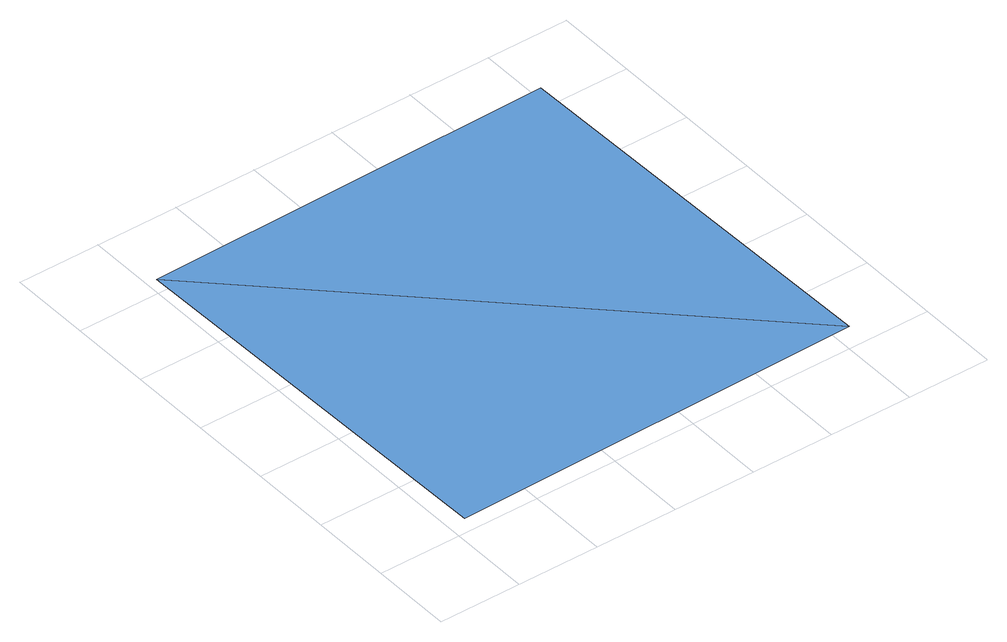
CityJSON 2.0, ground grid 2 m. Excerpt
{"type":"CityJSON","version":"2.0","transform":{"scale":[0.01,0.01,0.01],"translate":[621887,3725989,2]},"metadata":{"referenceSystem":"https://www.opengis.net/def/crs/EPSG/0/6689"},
"CityObjects":{
"waterbody1":{"type":"WaterBody","attributes":{"name":"福岡県津波浸水想定図","class":"1140","function":"2","WaterBodyTsunamiRiskAttribute.description":"1","WaterBodyTsunamiRiskAttribute.rank":"1"},"geometry":[{"type":"MultiSurface","lod":"1","boundaries":[[[0,1,2]],[[1,0,3]]]}]}
},
"vertices":[
[1045,58,49],[26,1038,49],[45,38,49],[1025,1057,49]
]}
